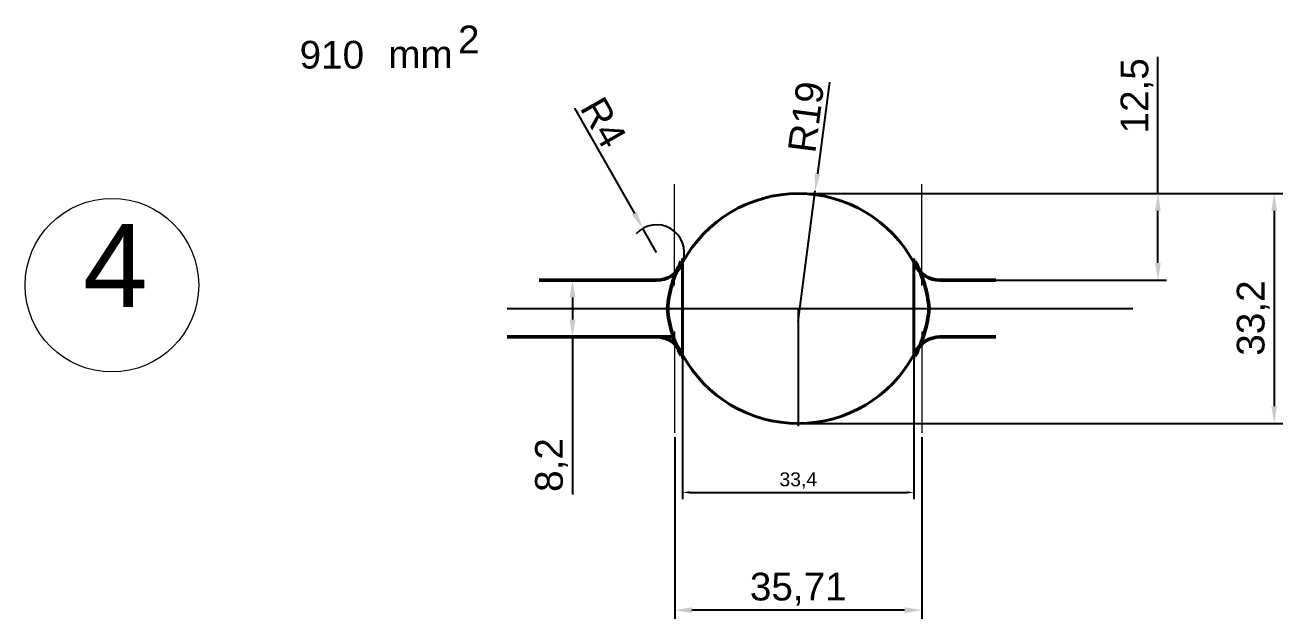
# Model space of a CAD drawing. Header units: millimetres. Extents: x 1526 to 31626, y -4643 to 9189.
# Drawn here: x 16893.6 to 17075.3, y 4078.2 to 4164 of the extents above; entities that cross this region are included whole.
import ezdxf

# ---------------------------------------------------------------- set-up
doc = ezdxf.new("R2010")
doc.units = ezdxf.units.MM
for name, color, linetype, lineweight in [('Quota', 3, 'Continuous', 40), ('контурная', 7, 'Continuous', 50), ('тонкая', 7, 'Continuous', 20), ('тонкий', 7, 'Continuous', 20)]:
    doc.layers.add(name, color=color, linetype=linetype, lineweight=lineweight)
doc.layers.add('осевая', color=4, linetype='Continuous')
doc.styles.add('s1v4', font='arial.ttf', dxfattribs={"height": 4})
doc.styles.get("Standard").update_dxf_attribs({"font": 'arial.ttf'})
doc.dimstyles.new('ISO-25$0', dxfattribs={"dimscale": 2, "dimtxt": 4, "dimasz": 3, "dimexe": 0.5, "dimexo": 0, "dimgap": 1, "dimtad": 1, "dimtxsty": 'Standard', "dimcen": 3, "dimclrd": 150, "dimclre": 150, "dimadec": 0, "dimazin": 0, "dimtfac": 1, "dimtmove": 0, "dimatfit": 3, "dimfxl": 1, "dimlwd": -1, "dimarcsym": 0})
doc.dimstyles.new('ISO-25$4', dxfattribs={"dimscale": 3, "dimtxt": 4, "dimasz": 1, "dimexe": 0, "dimexo": 1, "dimtad": 1, "dimtih": 1, "dimtoh": 1, "dimtxsty": 'Standard', "dimcen": 2, "dimclrd": 5, "dimclre": 5, "dimclrt": 3, "dimadec": 0, "dimazin": 0, "dimtfac": 1, "dimtmove": 0, "dimatfit": 3, "dimfxl": 1, "dimarcsym": 0})
doc.dimstyles.new('s1v2', dxfattribs={"dimtxt": 2, "dimasz": 1, "dimexe": 1, "dimexo": 0, "dimgap": 0.5, "dimtad": 1, "dimtxsty": 'Standard', "dimcen": 1, "dimadec": 0, "dimazin": 0, "dimtfac": 1, "dimtix": 1, "dimtmove": 0, "dimatfit": 3, "dimfxl": 1, "dimarcsym": 0})

# ---------------------------------------------------------------- blocks, each defined once
blk = doc.blocks.new('*D587')
at = {"color": 0, "lineweight": -2, "transparency": 16777216}
for p, q in [((16971.53, 4127.14), (16973.96, 4127.14)), ((16972.71, 4124.64), (16972.71, 4121.44)), ((16965.46, 4118.94), (16973.96, 4118.94)), ((16972.71, 4118.94), (16972.71, 4096.2))]:
    blk.add_line(p, q, dxfattribs=at)
at = {"color": 0, "transparency": 16777216}
for points in [[(16972.29, 4124.64), (16973.13, 4124.64), (16972.71, 4127.14)], [(16972.29, 4121.44), (16973.13, 4121.44), (16972.71, 4118.94)]]:
    blk.add_solid(points, dxfattribs=at)
at = {"layer": 'Defpoints', "color": 0, "transparency": 16777216}
for p in [(16970.9, 4127.14), (16972.71, 4127.14), (16964.83, 4118.94)]:
    blk.add_point(p, dxfattribs=at)
at = {"color": 0, "transparency": 16777216, "insert": (16969.68, 4100.45), "char_height": 4, "attachment_point": 5, "rotation": 90}
blk.add_mtext('8,2', dxfattribs=at)
blk = doc.blocks.new('*D588')
at = {"color": 0, "lineweight": -2, "transparency": 16777216}
for p, q in [((17057.28, 4139.64), (17057.28, 4159.41)), ((17005.95, 4139.64), (17058.53, 4139.64)), ((17057.28, 4129.64), (17057.28, 4137.14)), ((17030.41, 4127.14), (17058.53, 4127.14))]:
    blk.add_line(p, q, dxfattribs=at)
at = {"color": 0, "transparency": 16777216}
for points in [[(17056.86, 4137.14), (17057.69, 4137.14), (17057.28, 4139.64)], [(17056.86, 4129.64), (17057.69, 4129.64), (17057.28, 4127.14)]]:
    blk.add_solid(points, dxfattribs=at)
at = {"layer": 'Defpoints', "color": 0, "transparency": 16777216}
for p in [(17005.32, 4139.64), (17057.28, 4139.64), (17029.78, 4127.14)]:
    blk.add_point(p, dxfattribs=at)
at = {"color": 0, "transparency": 16777216, "insert": (17054.25, 4153.76), "char_height": 4, "attachment_point": 5, "rotation": 90}
blk.add_mtext('12,5', dxfattribs=at)
blk = doc.blocks.new('*D585')
at = {"color": 0, "lineweight": -2, "transparency": 16777216}
for p, q in [((17049.36, 4139.64), (17075.32, 4139.64)), ((17074.07, 4137.14), (17074.07, 4108.94)), ((17005.95, 4106.44), (17075.32, 4106.44))]:
    blk.add_line(p, q, dxfattribs=at)
at = {"color": 0, "transparency": 16777216}
for points in [[(17073.65, 4137.14), (17074.48, 4137.14), (17074.07, 4139.64)], [(17073.65, 4108.94), (17074.48, 4108.94), (17074.07, 4106.44)]]:
    blk.add_solid(points, dxfattribs=at)
at = {"layer": 'Defpoints', "color": 0, "transparency": 16777216}
for p in [(17048.73, 4139.64), (17005.32, 4106.44), (17074.07, 4106.44)]:
    blk.add_point(p, dxfattribs=at)
at = {"color": 0, "transparency": 16777216, "insert": (17071.04, 4121.67), "char_height": 4, "attachment_point": 5, "rotation": 90}
blk.add_mtext('33,2', dxfattribs=at)
blk = doc.blocks.new('*D589')
at = {"color": 0, "lineweight": -2, "transparency": 16777216}
for p, q in [((16987.47, 4104.47), (16987.47, 4078.24)), ((17023.18, 4104.47), (17023.18, 4078.24)), ((17020.68, 4079.49), (16989.97, 4079.49))]:
    blk.add_line(p, q, dxfattribs=at)
at = {"color": 0, "transparency": 16777216}
for points in [[(16989.97, 4079.9), (16989.97, 4079.07), (16987.47, 4079.49)], [(17020.68, 4079.9), (17020.68, 4079.07), (17023.18, 4079.49)]]:
    blk.add_solid(points, dxfattribs=at)
at = {"layer": 'Defpoints', "color": 0, "transparency": 16777216}
for p in [(16987.47, 4105.09), (17023.18, 4105.09), (16987.47, 4079.49)]:
    blk.add_point(p, dxfattribs=at)
at = {"color": 0, "transparency": 16777216, "insert": (17005.32, 4082.52), "char_height": 4, "attachment_point": 5}
blk.add_mtext('35,71', dxfattribs=at)
blk = doc.blocks.new('*D586')
at = {"color": 0, "lineweight": -2, "transparency": 16777216}
for p, q in [((17009.81, 4155.72), (17008.09, 4142.51)), ((17005.32, 4121.19), (17007.77, 4140.03))]:
    blk.add_line(p, q, dxfattribs=at)
at = {"color": 0, "transparency": 16777216}
blk.add_solid([(17007.68, 4142.57), (17008.51, 4142.46), (17007.77, 4140.03)], dxfattribs=at)
at = {"layer": 'Defpoints', "color": 0, "transparency": 16777216}
for p in [(17007.77, 4140.03), (17005.32, 4121.19)]:
    blk.add_point(p, dxfattribs=at)
at = {"color": 0, "transparency": 16777216, "insert": (17006.47, 4150.7), "char_height": 4, "attachment_point": 5, "rotation": 82.5934}
blk.add_mtext('R19', dxfattribs=at)
blk = doc.blocks.new('*D590')
at = {"color": 0, "lineweight": -2, "transparency": 16777216}
for p, q in [((16973.02, 4151.97), (16981.65, 4136.79)), ((16984.86, 4131.14), (16982.88, 4134.62))]:
    blk.add_line(p, q, dxfattribs=at)
blk.add_arc((16984.86, 4131.14), 4, 341.7896, 137.5115, dxfattribs=at)
at = {"color": 0, "transparency": 16777216}
blk.add_solid([(16982.01, 4137), (16981.28, 4136.59), (16982.88, 4134.62)], dxfattribs=at)
at = {"layer": 'Defpoints', "color": 0, "transparency": 16777216}
for p in [(16982.88, 4134.62), (16984.86, 4131.14)]:
    blk.add_point(p, dxfattribs=at)
at = {"color": 0, "transparency": 16777216, "insert": (16977.2, 4149.92), "char_height": 4, "attachment_point": 5, "rotation": 299.6066}
blk.add_mtext('R4', dxfattribs=at)
blk = doc.blocks.new('*D591')
at = {"layer": 'Defpoints', "color": 0, "transparency": 16777216}
for p in [(16988.62, 4118.84), (17022.02, 4118.84), (17022.02, 4096.5)]:
    blk.add_point(p, dxfattribs=at)
at = {"layer": 'тонкая', "color": 0, "lineweight": -2, "transparency": 16777216}
for p, q in [((16988.62, 4118.84), (16988.62, 4095.5)), ((17022.02, 4118.84), (17022.02, 4095.5)), ((16989.62, 4096.5), (17021.02, 4096.5))]:
    blk.add_line(p, q, dxfattribs=at)
at = {"layer": 'тонкая', "color": 0, "transparency": 16777216}
for points in [[(16989.62, 4096.67), (16989.62, 4096.33), (16988.62, 4096.5)], [(17021.02, 4096.67), (17021.02, 4096.33), (17022.02, 4096.5)]]:
    blk.add_solid(points, dxfattribs=at)
at = {"layer": 'тонкая', "color": 0, "transparency": 16777216, "insert": (17005.32, 4098.2), "char_height": 2, "attachment_point": 5}
blk.add_mtext('33,4', dxfattribs=at)

msp = doc.modelspace()

# ---------------------------------------------------------------- linework, layer by layer
at = {"layer": 'Quota'}
for p, q in [((16988.61923, 4115.83176), (16988.61923, 4130.25031)), ((17022.02159, 4115.83176), (17022.02159, 4130.25031))]:
    msp.add_line(p, q, dxfattribs=at)
for centre, start, end in [((17005.32041, 4120.64103), 28.4768764, 151.5231236), ((17005.32041, 4125.44103), 208.4768764, 331.5231236)]:
    msp.add_arc(centre, 19, start, end, dxfattribs=at)
at = {"layer": 'контурная'}
for p, q in [((16984.85703, 4127.14103), (16967.8935, 4127.14103)), ((17025.72139, 4127.14152), (17033.84259, 4127.14152)), ((16963.27927, 4118.94103), (16987.54093, 4118.94103)), ((17025.72139, 4118.94055), (17033.84259, 4118.94055))]:
    msp.add_line(p, q, dxfattribs=at)
for centre, radius, start, end in [((17005.32041, 4121.19103), 19, 152.8371116, 174.4123475), ((17005.32041, 4121.19103), 19, 5.5876525, 27.1628884), ((16984.85703, 4131.14103), 4, 270, 332.8371116), ((17025.78379, 4131.14103), 4, 207.1628884, 270), ((17005.32041, 4124.89103), 19, 185.5876525, 207.1628884), ((17005.32041, 4124.89103), 19, 332.8371116, 354.4123475), ((16984.85703, 4114.94103), 4, 27.1628884, 90), ((17025.78379, 4114.94103), 4, 90, 152.8371116)]:
    msp.add_arc(centre, radius, start, end, dxfattribs=at)
at = {"layer": 'осевая'}
for p, q in [((16963.27927, 4123.04103), (17053.66023, 4123.04103)), ((17005.32041, 4123.04103), (17005.32041, 4106.03842))]:
    msp.add_line(p, q, dxfattribs=at)
at = {"layer": 'тонкая'}
msp.add_circle((16906.18021, 4126.41519), 12.53226, dxfattribs=at)
at = {"layer": 'тонкий'}
for p, q in [((16987.46541, 4126.35288), (16987.46541, 4140.98812)), ((17023.17541, 4126.35288), (17023.17541, 4140.98812)), ((16987.46541, 4119.72918), (16987.46541, 4105.09394)), ((17023.17541, 4119.72918), (17023.17541, 4105.09394))]:
    msp.add_line(p, q, dxfattribs=at)

# ---------------------------------------------------------------- texts
at = {"layer": 'тонкая', "style": 's1v4'}
for s, p in [('2', (16956.16622, 4159.90441)), ('910', (16933.28831, 4157.69756)), ('mm', (16946.09625, 4157.75986))]:
    msp.add_text(s, height=4, dxfattribs=at).set_placement(p)
at = {"layer": 'тонкий', "style": 's1v4'}
msp.add_text('4', height=12, dxfattribs=at).set_placement((16902.01717, 4123.26475))

# ---------------------------------------------------------------- dimensions: what is measured, and where the dimension line sits
for base, p1, p2, picture, middle in [((17057.27705, 4139.64103), (17029.78199, 4127.14152), (17005.32041, 4139.64103), '*D588', (17057.27705, 4153.76033)), ((17074.0674, 4106.44103), (17048.7334, 4139.64103), (17005.32041, 4106.44103), '*D585', (17074.0674, 4121.66567)), ((16972.71158, 4127.14103), (16964.83014, 4118.94103), (16970.90315, 4127.14103), '*D587', (16972.71158, 4100.44577))]:
    dim = msp.add_linear_dim(base=base, p1=p1, p2=p2, angle=90, dimstyle='ISO-25$0', override={"dimscale": 1, "dimasz": 2.5, "dimexe": 1.25, "dimexo": 0.625, "dimgap": 0.625, "dimcen": 2.5, "dimclrd": 0, "dimclre": 0, "dimlwd": 65534})
    dim.commit()
    dim.dimension.update_dxf_attribs({"geometry": picture, "text_midpoint": middle, "dimtype": 160})
dim = msp.add_radius_dim(center=(17005.32041, 4121.19103), mpoint=(17007.76969, 4140.0325), dimstyle='ISO-25$4', override={"dimscale": 1, "dimasz": 2.5, "dimexe": 1.25, "dimexo": 0.625, "dimtih": 0, "dimtoh": 0, "dimcen": 2.5, "dimclrd": 0, "dimclre": 0, "dimclrt": 0})
dim.commit()
dim.dimension.update_dxf_attribs({"geometry": '*D586', "text_midpoint": (17006.46636, 4150.69758)})
dim = msp.add_radius_dim(center=(16984.85703, 4131.14103), mpoint=(16982.88086, 4134.61879), dimstyle='ISO-25$4', override={"dimscale": 1, "dimasz": 2.5, "dimexe": 1.25, "dimexo": 0.625, "dimtih": 0, "dimtoh": 0, "dimcen": 2.5, "dimclrd": 0, "dimclre": 0, "dimclrt": 0})
dim.commit()
dim.dimension.update_dxf_attribs({"geometry": '*D590', "text_midpoint": (16974.92158, 4148.62592), "dimtype": 164})
dim = msp.add_linear_dim(base=(16987.46541, 4079.48798), p1=(17023.17541, 4105.09394), p2=(16987.46541, 4105.09394), dimstyle='ISO-25$0', override={"dimscale": 1, "dimasz": 2.5, "dimexe": 1.25, "dimexo": 0.625, "dimgap": 0.625, "dimcen": 2.5, "dimclrd": 0, "dimclre": 0, "dimlwd": 65534})
dim.commit()
dim.dimension.update_dxf_attribs({"geometry": '*D589', "text_midpoint": (17005.32041, 4082.5168)})
at = {"layer": 'тонкая'}
dim = msp.add_linear_dim(base=(17022.02159, 4096.50158), p1=(16988.61923, 4118.84284), p2=(17022.02159, 4118.84284), dimstyle='s1v2', dxfattribs=at)
dim.commit()
dim.dimension.update_dxf_attribs({"geometry": '*D591', "text_midpoint": (17005.32041, 4098.20349)})

doc.saveas('drawing.dxf')
